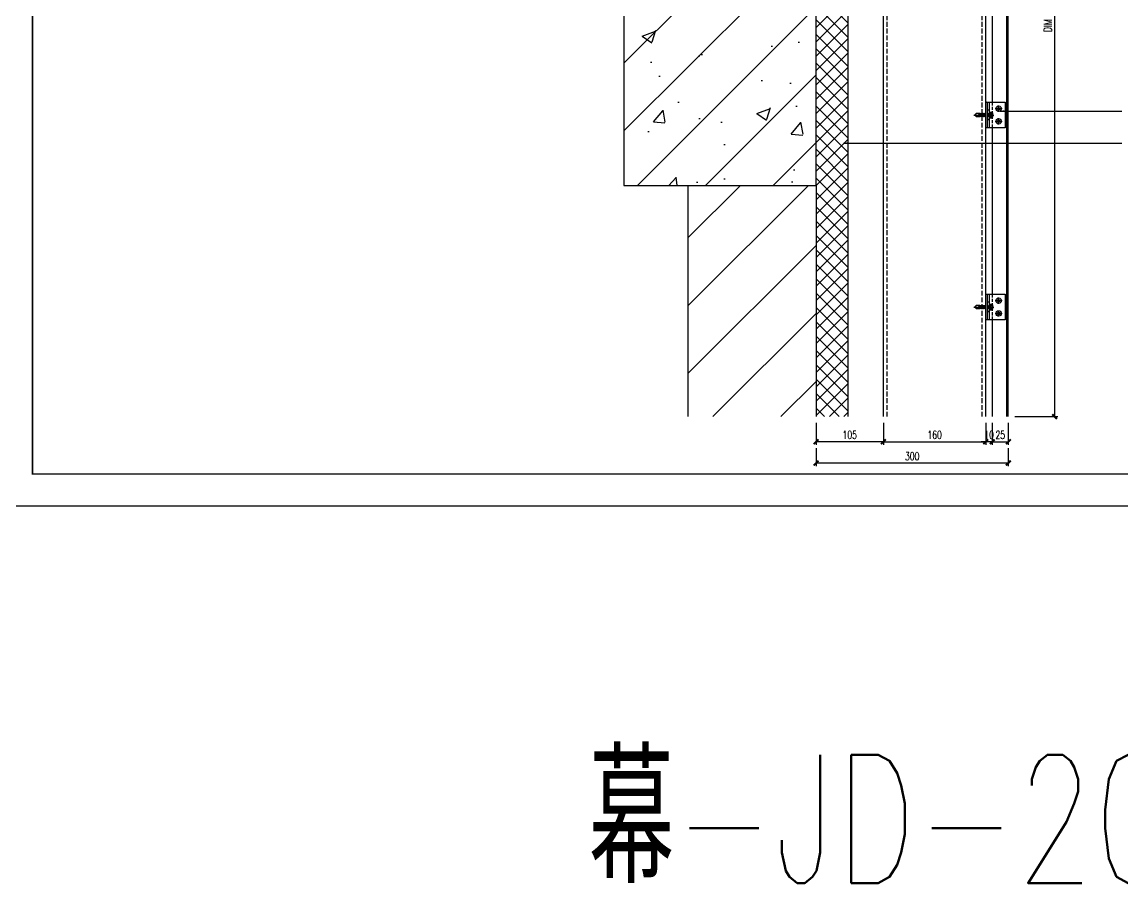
# Model space of a CAD drawing. Extents: x -160106 to 966792, y -663931 to 1550022.
# Drawn here: x -86374 to -84657, y -100191 to -98846 of the extents above; entities that cross this region are included whole.
import ezdxf
from ezdxf.enums import TextEntityAlignment as Align

# ---------------------------------------------------------------- set-up
doc = ezdxf.new("R2010")
doc.units = 0
for name, pattern in [('CENTER', [2, 1.25, -0.25, 0.25, -0.25]), ('ZN-CENTER', [2, 1.25, -0.25, 0.25, -0.25]), ('ZN-DASH', [0.35, 0.25, -0.1])]:
    doc.linetypes.add(name, pattern=pattern)
for name, color, linetype in [('!ZN1-填充-8', 8, 'Continuous'), ('!ZN1-文字-7', 7, 'Continuous'), ('!ZN3-铝板幕墙-3', 3, 'Continuous'), ('!ZN4-辅助材料-1', 1, 'Continuous'), ('!ZN4-配件-11', 11, 'Continuous'), ('!ZN5-钢材投影-40', 40, 'Continuous'), ('!ZN5-铝材投影-112', 112, 'Continuous'), ('!ZN6-虚线-8', 8, 'ZN-DASH'), ('0-cxFrame', 155, 'Continuous'), ('20剖面图$0$AS-COLN', 6, 'Continuous'), ('20剖面图$0$PUB_HATCH', 8, 'Continuous'), ('DIM', 173, 'Continuous')]:
    doc.layers.add(name, color=color, linetype=linetype)
doc.layers.add('0-cxText', color=131, linetype='Continuous', lineweight=25)
doc.styles.add('cx_tuming', font='simhei.ttf')
doc.styles.add('cx_tuqian1', font='')
doc.styles.add('DHTEXT-1', font='ROMANS.shx', dxfattribs={"width": 0.7, "bigfont": 'CHINESE.shx'})
doc.styles.add('ZNTextStyle', font='ROMANS.shx', dxfattribs={"width": 0.7, "bigfont": 'CHINESE.shx'})
doc.styles.add('黑体', font='simhei.ttf', dxfattribs={"height": 12})
doc.styles.get('cx_tuqian1').set_extended_font_data('SimSun')
doc.dimstyles.new('ZN5', dxfattribs={"dimscale": 5, "dimtxt": 2.5, "dimasz": 1.5, "dimexe": 1, "dimexo": 2, "dimgap": 0.9, "dimtad": 1, "dimdec": 0, "dimdsep": 46, "dimtxsty": 'DHTEXT-1', "dimblk": 'ARCHTICK', "dimcen": 2.5, "dimclrd": 173, "dimclre": 173, "dimclrt": 7, "dimazin": 2, "dimtfac": 1, "dimtdec": 0, "dimtix": 1, "dimtmove": 2, "dimatfit": 3, "dimfxl": 0, "dimtolj": 1, "dimtzin": 0, "dimarcsym": 0})

# ---------------------------------------------------------------- blocks, each defined once
blk = doc.blocks.new('铝板16mm胶缝')
at = {"layer": '!ZN1-填充-8'}
h = blk.add_hatch(dxfattribs=at)
h.set_pattern_fill('HONEY', color=256, scale=0.7, angle=-270, style=0)
h.set_pattern_definition([(90, (10097.3199, 185.0233), (-0.9623705, 1.666875), [1.11125, -2.2225]), (210, (10097.3199, 185.0233), (-0.962370845, -1.6668748), [1.11125, -2.2225]), (150, (10097.3199, 185.0233), (-1.924741345, 2e-07), [-2.2225, 1.11125])])
edge = h.paths.add_edge_path()
edge.add_ellipse((-8.5, 14.6), major_axis=(-8, 0), ratio=0.974793, start_angle=0, end_angle=360)
h = blk.add_hatch(dxfattribs=at)
h.set_pattern_fill('ANSI35', color=256, scale=0.5, angle=-270, style=0)
h.set_pattern_definition([(135, (0, 0), (-1.12253, -1.12253), []), (135, (0, 1.1225), (-1.12253, -1.12253), [1.984375, -0.396875, 0, -0.396875])])
edge = h.paths.add_edge_path()
edge.add_line((-0.5, 1.4), (-0.5, 14.6))
edge.add_line((-16.5, 1.4), (-16.5, 14.6))
edge.add_ellipse((-8.5, 14.6), major_axis=(-8, 0), ratio=0.974793, start_angle=0, end_angle=180)
edge.add_arc((-8.5, -14.4), 17.7, 63.1657, 116.8343)
at = {"layer": '!ZN4-辅助材料-1', "ltscale": 0.5}
blk.add_arc((-8.5, -14.4), 17.7, 63.1657, 116.8343, dxfattribs=at)
blk.add_ellipse((-8.5, 14.6), major_axis=(-8, 0), ratio=0.974793, dxfattribs=at)
at = {"layer": 'Defpoints', "ltscale": 0.5}
for p in [(-16.5, -0.6), (-8.5, -0.6), (-0.5, -0.6)]:
    blk.add_point(p, dxfattribs=at)
blk = doc.blocks.new('*U3378')
at = {"color": 0, "linetype": 'ZN-CENTER', "ltscale": 3}
blk.add_line((24, 0), (-7.3, 0), dxfattribs=at)
at = {"ltscale": 10}
for p, q in [((-5.4, -3.5), (-5.4, 3.5)), ((-1, 4.6), (-4.9, 4.6)), ((-1, 2.3), (-4.9, 2.3)), ((-0.6, -5.1), (-0.6, 5.1)), ((-0.2, 5.5), (0, 4.8)), ((0, -4.8), (0, 4.8)), ((0, 2.1), (14.3, 2.1)), ((1.4, 2.7), (2.2, -2.7)), ((3.2, 2.7), (4, -2.7)), ((5, 2.7), (5.8, -2.7)), ((6.8, 2.7), (7.6, -2.7)), ((8.6, 2.7), (9.4, -2.7)), ((10.4, 2.7), (11.2, -2.7)), ((12.2, 2.7), (13, -2.7)), ((-1, -2.3), (-4.9, -2.3)), ((-1, -4.6), (-4.9, -4.6)), ((-0.2, -5.5), (0, -4.8)), ((14.3, -2.1), (0, -2.1))]:
    blk.add_line(p, q, dxfattribs=at)
for points in [[(1.8, -2.1), (1, 2.1), (1.4, 2.7), (1.8, 2.1), (2.6, -2.1), (2.2, -2.7)], [(3.6, -2.1), (2.8, 2.1), (3.2, 2.7), (3.6, 2.1), (4.4, -2.1), (4, -2.7)], [(5.4, -2.1), (4.6, 2.1), (5, 2.7), (5.4, 2.1), (6.2, -2.1), (5.8, -2.7)], [(7.2, -2.1), (6.4, 2.1), (6.8, 2.7), (7.2, 2.1), (8, -2.1), (7.6, -2.7)], [(9, -2.1), (8.2, 2.1), (8.6, 2.7), (9, 2.1), (9.8, -2.1), (9.4, -2.7)], [(10.8, -2.1), (10, 2.1), (10.4, 2.7), (10.8, 2.1), (11.6, -2.1), (11.2, -2.7)], [(12.6, -2.1), (11.8, 2.1), (12.2, 2.7), (12.6, 2.1), (13.4, -2.1), (13, -2.7)]]:
    blk.add_lwpolyline(points, close=True, dxfattribs=at)
for points in [[(14.3, -2.1, -0.414214), (14.4, -2.2), (14.4, -2.3), (20.2, -2.3), (22, -0.3), (22, 0.3), (20.2, 2.3), (14.4, 2.3), (14.4, 2.2, -0.414214), (14.3, 2.1)], [(16.5, -2.3), (16.4, -1.2), (15.8, -1.5, -0.530462), (15, -1.2), (14.8, 0.1, -0.651316), (15.5, 0.5), (16, 0.2), (16.8, 0.7), (22, -0.3, -0.201226), (20.2, 2.3)]]:
    blk.add_lwpolyline(points, format="xyb", dxfattribs=at)
for centre, radius, start, end in [((-3.9, 3.5), 1.58, 133.1736, 226.8264), ((0.1, 0), 5.58, 155.5673, 204.4327), ((0.1, 3.5), 1.58, 133.1736, 226.8264), ((4.1, 0), 5.58, 155.5673, 204.4327), ((7.5, -2.9), 11.3, 132.4922, 138.6064), ((-3.9, -3.5), 1.58, 133.1736, 226.8264), ((0.1, -3.5), 1.58, 133.1736, 226.8264), ((7.5, 2.9), 11.3, 221.3936, 227.5078)]:
    blk.add_arc(centre, radius, start, end, dxfattribs=at)
at = {"layer": 'Defpoints', "color": 0, "ltscale": 10, "style": 'DHTEXT-1', "width": 0.7}
blk.add_text('5.5', height=1, rotation=90, dxfattribs=at).set_placement((-2.5, -0.9), align=Align.CENTER)
blk = doc.blocks.new('铝板连接件1(新规)')
at = {"layer": '!ZN1-填充-8'}
h = blk.add_hatch(dxfattribs=at)
h.set_pattern_fill('NET3', color=256, scale=0.4, angle=180, style=0)
h.set_pattern_definition([(180, (18968.597, 39999.0891), (-1e-15, -1.27), []), (240, (18968.597, 39999.0891), (1.099852263, -0.635), []), (300, (18968.597, 39999.0891), (1.099852263, 0.635), [])])
h.paths.add_polyline_path([(-13.5, 2), (-13.5, 0), (13.5, 0), (13.5, 2)])
at = {"layer": '!ZN4-辅助材料-1', "ltscale": 5}
blk.add_lwpolyline([(-13.5, 2), (-13.5, 0), (13.5, 0), (13.5, 2)], close=True, dxfattribs=at)
at = {"layer": '!ZN5-铝材投影-112'}
for points in [[(11.5, 2), (-13.5, 2), (-13.5, 30), (-10.5, 30), (-10.5, 5), (11.5, 5)], [(-11.5, 2), (13.5, 2), (13.5, 30), (10.5, 30), (10.5, 5), (-11.5, 5)]]:
    blk.add_lwpolyline(points, close=True, dxfattribs=at)
at = {"layer": '!ZN4-配件-11', "color": 1, "rotation": 270}
blk.add_blockref('*U3378', (0, 5), dxfattribs=at)
blk = doc.blocks.new('*U3379')
at = {"color": 0, "linetype": 'CENTER', "ltscale": 3}
blk.add_line((10, 0), (-2.5, 0), dxfattribs=at)
at = {"linetype": 'ByBlock', "lineweight": -2, "ltscale": 10}
for p, q in [((-1.2, -3), (-1.2, 3)), ((0, 4.2), (0, -4.2)), ((5.5, 2), (0, 2)), ((5.5, 2.5), (5.5, -2.5)), ((5.5, -2), (0, -2))]:
    blk.add_line(p, q, dxfattribs=at)
for centre, radius, start, end in [((4.4, 0), 5.96, 160.395, 199.605), ((0, 3), 1.2, 90, 180), ((7, 2.5), 1.5, 348.448, 180), ((16.2, 0), 8, 164.3308, 195.6692), ((6.2, 0), 2.67, 323.2266, 36.7843), ((0, -3), 1.2, 180, 270), ((7, -2.5), 1.5, 180, 11.552)]:
    blk.add_arc(centre, radius, start, end, dxfattribs=at)
at = {"layer": 'Defpoints', "color": 0, "ltscale": 10, "style": 'DHTEXT-1', "width": 0.7}
blk.add_text('D4', height=1, rotation=90, dxfattribs=at).set_placement((7.4, -1.8), align=Align.CENTER)
blk = doc.blocks.new('*U2071')
at = {"layer": '!ZN3-铝板幕墙-3'}
for p, q in [((-13.5, -5), (-1221.1, -5)), ((13.5, -5), (610.1, -5))]:
    blk.add_line(p, q, dxfattribs=at)
for points in [[(-1221.1, -30), (-10, -30, 0.414214), (-8, -28), (-8, -5), (-10.5, -5), (-10.5, -27, -0.414214), (-11, -27.5), (-1221.1, -27.5)], [(610.1, -30), (10, -30, -0.414214), (8, -28), (8, -5), (10.5, -5), (10.5, -27, 0.414214), (11, -27.5), (610.1, -27.5)]]:
    blk.add_lwpolyline(points, format="xyb", dxfattribs=at)
at = {"layer": '!ZN4-辅助材料-1'}
blk.add_blockref('铝板16mm胶缝', (8.5, -29.4), dxfattribs=at)
at = {"layer": '!ZN4-配件-11', "rotation": 180}
blk.add_blockref('铝板连接件1(新规)', (0, 5), dxfattribs=at)
at = {"layer": '!ZN4-配件-11', "color": 1, "xscale": -1}
blk.add_blockref('*U3379', (-8, -16), dxfattribs=at)
at = {"layer": '!ZN4-配件-11', "color": 1}
blk.add_blockref('*U3379', (8, -16), dxfattribs=at)
blk = doc.blocks.new('*U1991')
at = {"color": 0, "linetype": 'ZN-CENTER', "ltscale": 3}
blk.add_line((24, 0), (-7.3, 0), dxfattribs=at)
at = {"ltscale": 10}
for p, q in [((-5.4, -3.5), (-5.4, 3.5)), ((-1, 4.6), (-4.9, 4.6)), ((-1, 2.3), (-4.9, 2.3)), ((-0.6, -5.1), (-0.6, 5.1)), ((-0.2, 5.5), (0, 4.8)), ((0, -4.8), (0, 4.8)), ((0, 2.1), (14.3, 2.1)), ((1.4, 2.7), (2.2, -2.7)), ((3.2, 2.7), (4, -2.7)), ((5, 2.7), (5.8, -2.7)), ((6.8, 2.7), (7.6, -2.7)), ((8.6, 2.7), (9.4, -2.7)), ((10.4, 2.7), (11.2, -2.7)), ((12.2, 2.7), (13, -2.7)), ((-1, -2.3), (-4.9, -2.3)), ((-1, -4.6), (-4.9, -4.6)), ((-0.2, -5.5), (0, -4.8)), ((14.3, -2.1), (0, -2.1))]:
    blk.add_line(p, q, dxfattribs=at)
for points in [[(1.8, -2.1), (1, 2.1), (1.4, 2.7), (1.8, 2.1), (2.6, -2.1), (2.2, -2.7)], [(3.6, -2.1), (2.8, 2.1), (3.2, 2.7), (3.6, 2.1), (4.4, -2.1), (4, -2.7)], [(5.4, -2.1), (4.6, 2.1), (5, 2.7), (5.4, 2.1), (6.2, -2.1), (5.8, -2.7)], [(7.2, -2.1), (6.4, 2.1), (6.8, 2.7), (7.2, 2.1), (8, -2.1), (7.6, -2.7)], [(9, -2.1), (8.2, 2.1), (8.6, 2.7), (9, 2.1), (9.8, -2.1), (9.4, -2.7)], [(10.8, -2.1), (10, 2.1), (10.4, 2.7), (10.8, 2.1), (11.6, -2.1), (11.2, -2.7)], [(12.6, -2.1), (11.8, 2.1), (12.2, 2.7), (12.6, 2.1), (13.4, -2.1), (13, -2.7)]]:
    blk.add_lwpolyline(points, close=True, dxfattribs=at)
for points in [[(14.3, -2.1, -0.414214), (14.4, -2.2), (14.4, -2.3), (20.2, -2.3), (22, -0.3), (22, 0.3), (20.2, 2.3), (14.4, 2.3), (14.4, 2.2, -0.414214), (14.3, 2.1)], [(16.5, -2.3), (16.4, -1.2), (15.8, -1.5, -0.530462), (15, -1.2), (14.8, 0.1, -0.651316), (15.5, 0.5), (16, 0.2), (16.8, 0.7), (22, -0.3, -0.201226), (20.2, 2.3)]]:
    blk.add_lwpolyline(points, format="xyb", dxfattribs=at)
for centre, radius, start, end in [((-3.9, 3.5), 1.58, 133.1736, 226.8264), ((0.1, 0), 5.58, 155.5673, 204.4327), ((0.1, 3.5), 1.58, 133.1736, 226.8264), ((4.1, 0), 5.58, 155.5673, 204.4327), ((7.5, -2.9), 11.3, 132.4922, 138.6064), ((-3.9, -3.5), 1.58, 133.1736, 226.8264), ((0.1, -3.5), 1.58, 133.1736, 226.8264), ((7.5, 2.9), 11.3, 221.3936, 227.5078)]:
    blk.add_arc(centre, radius, start, end, dxfattribs=at)
at = {"layer": 'Defpoints', "color": 0, "ltscale": 10, "style": 'DHTEXT-1', "width": 0.7}
blk.add_text('5.5', height=1, rotation=90, dxfattribs=at).set_placement((-2.5, -0.9), align=Align.CENTER)
blk = doc.blocks.new('*U2070')
at = {"color": 0, "linetype": 'CENTER', "ltscale": 3}
for p, q in [((4.9, 0), (-4.9, 0)), ((0, 4.9), (0, -4.9))]:
    blk.add_line(p, q, dxfattribs=at)
at = {"linetype": 'ByBlock', "ltscale": 10}
for radius in [4.2, 2, 1.23]:
    blk.add_circle((0, 0), radius, dxfattribs=at)
blk = doc.blocks.new('*U2372')
at = {"ltscale": 0.125}
blk.add_wipeout([(-20, -30), (20, -30), (20, -5), (-20, -5)], dxfattribs=at).dxf.layer = '!ZN6-虚线-8'
at = {"layer": '!ZN1-填充-8'}
h = blk.add_hatch(dxfattribs=at)
h.set_pattern_fill('NET3', color=256, scale=0.75, angle=180, style=0)
h.set_pattern_definition([(180, (-1731.706, 294.7402), (-3e-16, -2.38125), []), (240, (-1731.706, 294.7402), (2.062223, -1.190625), []), (300, (-1731.706, 294.7402), (2.062223, 1.190625), [])])
h.paths.add_polyline_path([(20, 0), (-20, 0), (-20, -2), (20, -2)])
at = {"layer": '!ZN5-铝材投影-112'}
blk.add_lwpolyline([(20, -2), (-20, -2), (-20, -30), (20, -30)], close=True, dxfattribs=at)
at = {"layer": '!ZN6-虚线-8', "color": 8, "linetype": 'ZN-DASH', "ltscale": 20}
blk.add_line((-20, -10), (20, -10), dxfattribs=at)
at = {"layer": '!ZN6-虚线-8', "linetype": 'ZN-DASH', "ltscale": 10}
for p, q in [((-7.5, -5), (-7.5, -2)), ((7.5, -5), (7.5, -2))]:
    blk.add_line(p, q, dxfattribs=at)
at = {"layer": '!ZN4-配件-11', "color": 1, "xscale": -1, "rotation": 270}
for name, p in [('*U1991', (0, -5)), ('*U2070', (-10, -20)), ('*U2070', (10, -20))]:
    blk.add_blockref(name, p, dxfattribs=at)
at = {"ltscale": 0.25}
blk.add_wipeout([(20, 0), (20, -2), (-20, -2), (-20, 0)], dxfattribs=at).dxf.layer = '!ZN4-辅助材料-1'
at = {"layer": '!ZN4-辅助材料-1'}
blk.add_lwpolyline([(20, 0), (-20, 0), (-20, -2), (20, -2)], close=True, dxfattribs=at)
at = {"layer": '!ZN5-铝材投影-112', "ltscale": 0.25}
blk.add_line((-20, -5), (20, -5), dxfattribs=at)
blk = doc.blocks.new('TK22.A2 L(Dragon)')
at = {"layer": '0-cxFrame', "color": 7, "const_width": 0.5}
blk.add_lwpolyline([(0, 0), (-594, 0), (-594, 420), (0, 420)], close=True, dxfattribs=at)
at = {"layer": '0-cxFrame', "const_width": 0.5}
blk.add_lwpolyline([(-80, 10), (-574, 10), (-574, 410), (-80, 410)], close=True, dxfattribs=at)
at = {"style": '黑体', "flags": 4}
blk.add_attdef('图幅', text='', height=3.3, dxfattribs=at).set_placement((-40, 3), align=Align.RIGHT)
at = {"layer": '0-cxText', "flags": 4}
for tag, height, style, p in [('建设单位', 3.5, 'cx_tuming', (-45, 240)), ('项目名称', 3.5, 'cx_tuming', (-45, 210)), ('子项名称', 3.5, 'cx_tuming', (-45, 180)), ('工程编号', 3.3, 'cx_tuqian1', (-35, 165)), ('图名1', 3.5, 'cx_tuming', (-45, 87)), ('图名2', 3.5, 'cx_tuming', (-45, 79)), ('图名3', 3.5, 'cx_tuming', (-45, 71)), ('出图日期', 3.3, 'cx_tuqian1', (-39, 60)), ('专业', 3.3, 'cx_tuqian1', (-55, 52)), ('图号', 3.3, 'cx_tuqian1', (-55, 44)), ('版次', 3.3, 'cx_tuqian1', (-20, 44))]:
    blk.add_attdef(tag, text='', height=height, dxfattribs=dict(at, style=style)).set_placement(p, align=Align.MIDDLE)
at = {"layer": 'Defpoints', "color": 6, "flags": 4}
for tag, height, style, p in [('tufu', 3.3, '黑体', (-12, 12)), ('dwfname', 4, 'cx_tuqian1', (-80, 3))]:
    blk.add_attdef(tag, text='', height=height, dxfattribs=dict(at, style=style)).set_placement(p, align=Align.RIGHT)
blk = doc.blocks.new('_ArchTick')
at = {"color": 0, "linetype": 'ByBlock', "const_width": 0.4}
blk.add_lwpolyline([(-0.5, -0.5), (0.5, 0.5)], dxfattribs=at)
blk = doc.blocks.new('*D2100')
at = {"layer": 'Defpoints', "color": 0, "ltscale": 50, "transparency": 16777216}
for p in [(-84859.2, -99462.5), (-84834.2, -99462.5), (-84834.2, -99501.8)]:
    blk.add_point(p, dxfattribs=at)
at = {"layer": 'DIM', "color": 173, "linetype": 'ByBlock', "lineweight": -2, "ltscale": 50, "transparency": 16777216}
for p, q in [((-84859.2, -99472.5), (-84859.2, -99506.8)), ((-84834.2, -99472.5), (-84834.2, -99506.8)), ((-84859.2, -99501.8), (-84834.2, -99501.8))]:
    blk.add_line(p, q, dxfattribs=at)
at = {"layer": 'DIM', "color": 173, "lineweight": -2, "ltscale": 50, "transparency": 16777216, "xscale": 7.5, "yscale": 7.5, "zscale": 7.5, "rotation": 180}
blk.add_blockref('_ArchTick', (-84859.2, -99501.8), dxfattribs=at)
at = {"layer": 'DIM', "color": 173, "lineweight": -2, "ltscale": 50, "transparency": 16777216, "xscale": 7.5, "yscale": 7.5, "zscale": 7.5}
blk.add_blockref('_ArchTick', (-84834.2, -99501.8), dxfattribs=at)
at = {"layer": 'DIM', "color": 7, "ltscale": 50, "transparency": 16777216, "insert": (-84846.7, -99491), "char_height": 12.5, "attachment_point": 5, "style": 'DHTEXT-1'}
blk.add_mtext('\\A1;25', dxfattribs=at)
blk = doc.blocks.new('*D2101')
at = {"layer": 'Defpoints', "color": 0, "ltscale": 50, "transparency": 16777216}
for p in [(-84869.2, -99462.5), (-84859.2, -99462.5), (-84869.2, -99501.8)]:
    blk.add_point(p, dxfattribs=at)
at = {"layer": 'DIM', "color": 173, "linetype": 'ByBlock', "lineweight": -2, "ltscale": 50, "transparency": 16777216}
for p, q in [((-84869.2, -99472.5), (-84869.2, -99506.8)), ((-84859.2, -99472.5), (-84859.2, -99506.8)), ((-84869.2, -99501.8), (-84876.7, -99501.8)), ((-84859.2, -99501.8), (-84869.2, -99501.8)), ((-84859.2, -99501.8), (-84851.7, -99501.8))]:
    blk.add_line(p, q, dxfattribs=at)
at = {"layer": 'DIM', "color": 173, "lineweight": -2, "ltscale": 50, "transparency": 16777216, "xscale": 7.5, "yscale": 7.5, "zscale": 7.5}
blk.add_blockref('_ArchTick', (-84869.2, -99501.8), dxfattribs=at)
at = {"layer": 'DIM', "color": 173, "lineweight": -2, "ltscale": 50, "transparency": 16777216, "xscale": 7.5, "yscale": 7.5, "zscale": 7.5, "rotation": 180}
blk.add_blockref('_ArchTick', (-84859.2, -99501.8), dxfattribs=at)
at = {"layer": 'DIM', "color": 7, "ltscale": 50, "transparency": 16777216, "insert": (-84864.2, -99491), "char_height": 12.5, "attachment_point": 5, "style": 'DHTEXT-1'}
blk.add_mtext('\\A1;10', dxfattribs=at)
blk = doc.blocks.new('*D2102')
at = {"layer": 'Defpoints', "color": 0, "ltscale": 50, "transparency": 16777216}
for p in [(-85029.2, -99462.5), (-84869.2, -99462.5), (-84869.2, -99501.8)]:
    blk.add_point(p, dxfattribs=at)
at = {"layer": 'DIM', "color": 173, "linetype": 'ByBlock', "lineweight": -2, "ltscale": 50, "transparency": 16777216}
for p, q in [((-85029.2, -99472.5), (-85029.2, -99506.8)), ((-84869.2, -99472.5), (-84869.2, -99506.8)), ((-85029.2, -99501.8), (-84869.2, -99501.8))]:
    blk.add_line(p, q, dxfattribs=at)
at = {"layer": 'DIM', "color": 173, "lineweight": -2, "ltscale": 50, "transparency": 16777216, "xscale": 7.5, "yscale": 7.5, "zscale": 7.5, "rotation": 180}
blk.add_blockref('_ArchTick', (-85029.2, -99501.8), dxfattribs=at)
at = {"layer": 'DIM', "color": 173, "lineweight": -2, "ltscale": 50, "transparency": 16777216, "xscale": 7.5, "yscale": 7.5, "zscale": 7.5}
blk.add_blockref('_ArchTick', (-84869.2, -99501.8), dxfattribs=at)
at = {"layer": 'DIM', "color": 7, "ltscale": 50, "transparency": 16777216, "insert": (-84949.2, -99491), "char_height": 12.5, "attachment_point": 5, "style": 'DHTEXT-1'}
blk.add_mtext('\\A1;160', dxfattribs=at)
blk = doc.blocks.new('*D2103')
at = {"layer": 'Defpoints', "color": 0, "ltscale": 50, "transparency": 16777216}
for p in [(-85134.2, -99462.5), (-85029.2, -99462.5), (-85134.2, -99501.8)]:
    blk.add_point(p, dxfattribs=at)
at = {"layer": 'DIM', "color": 173, "linetype": 'ByBlock', "lineweight": -2, "ltscale": 50, "transparency": 16777216}
for p, q in [((-85134.2, -99472.5), (-85134.2, -99506.8)), ((-85029.2, -99472.5), (-85029.2, -99506.8)), ((-85029.2, -99501.8), (-85134.2, -99501.8))]:
    blk.add_line(p, q, dxfattribs=at)
at = {"layer": 'DIM', "color": 173, "lineweight": -2, "ltscale": 50, "transparency": 16777216, "xscale": 7.5, "yscale": 7.5, "zscale": 7.5, "rotation": 180}
blk.add_blockref('_ArchTick', (-85134.2, -99501.8), dxfattribs=at)
at = {"layer": 'DIM', "color": 173, "lineweight": -2, "ltscale": 50, "transparency": 16777216, "xscale": 7.5, "yscale": 7.5, "zscale": 7.5}
blk.add_blockref('_ArchTick', (-85029.2, -99501.8), dxfattribs=at)
at = {"layer": 'DIM', "color": 7, "ltscale": 50, "transparency": 16777216, "insert": (-85081.7, -99491), "char_height": 12.5, "attachment_point": 5, "style": 'DHTEXT-1'}
blk.add_mtext('\\A1;105', dxfattribs=at)
blk = doc.blocks.new('*D2104')
at = {"layer": 'Defpoints', "color": 0, "ltscale": 50, "transparency": 16777216}
for p in [(-85134.2, -99501.8), (-84834.2, -99501.8), (-85134.2, -99535.1)]:
    blk.add_point(p, dxfattribs=at)
at = {"layer": 'DIM', "color": 173, "linetype": 'ByBlock', "lineweight": -2, "ltscale": 50, "transparency": 16777216}
for p, q in [((-85134.2, -99511.8), (-85134.2, -99540.1)), ((-84834.2, -99511.8), (-84834.2, -99540.1)), ((-84834.2, -99535.1), (-85134.2, -99535.1))]:
    blk.add_line(p, q, dxfattribs=at)
at = {"layer": 'DIM', "color": 173, "lineweight": -2, "ltscale": 50, "transparency": 16777216, "xscale": 7.5, "yscale": 7.5, "zscale": 7.5, "rotation": 180}
blk.add_blockref('_ArchTick', (-85134.2, -99535.1), dxfattribs=at)
at = {"layer": 'DIM', "color": 173, "lineweight": -2, "ltscale": 50, "transparency": 16777216, "xscale": 7.5, "yscale": 7.5, "zscale": 7.5}
blk.add_blockref('_ArchTick', (-84834.2, -99535.1), dxfattribs=at)
at = {"layer": 'DIM', "color": 7, "ltscale": 50, "transparency": 16777216, "insert": (-84984.2, -99524.4), "char_height": 12.5, "attachment_point": 5, "style": 'DHTEXT-1'}
blk.add_mtext('\\A1;300', dxfattribs=at)
blk = doc.blocks.new('*D2106')
at = {"layer": 'Defpoints', "color": 0, "ltscale": 50, "transparency": 16777216}
for p in [(-84834.2, -98241.4), (-84834.2, -99462.5), (-84761.9, -99462.5)]:
    blk.add_point(p, dxfattribs=at)
at = {"layer": 'DIM', "color": 173, "linetype": 'ByBlock', "lineweight": -2, "ltscale": 50, "transparency": 16777216}
for p, q in [((-84824.2, -98241.4), (-84756.9, -98241.4)), ((-84761.9, -98241.4), (-84761.9, -99462.5)), ((-84824.2, -99462.5), (-84756.9, -99462.5))]:
    blk.add_line(p, q, dxfattribs=at)
at = {"layer": 'DIM', "color": 173, "lineweight": -2, "ltscale": 50, "transparency": 16777216, "xscale": 7.5, "yscale": 7.5, "zscale": 7.5}
for p, rotation in [((-84761.9, -98241.4), 90), ((-84761.9, -99462.5), 270)]:
    blk.add_blockref('_ArchTick', p, dxfattribs=dict(at, rotation=rotation))
at = {"layer": 'DIM', "color": 7, "ltscale": 50, "transparency": 16777216, "insert": (-84772.7, -98851.9), "char_height": 12.5, "attachment_point": 5, "rotation": 90, "style": 'DHTEXT-1'}
blk.add_mtext('\\A1;DIM', dxfattribs=at)

msp = doc.modelspace()

# ---------------------------------------------------------------- hatches: boundary and pattern name
at = {"layer": '!ZN1-填充-8'}
h = msp.add_hatch(dxfattribs=at)
h.set_pattern_fill('ANSI37', color=256, scale=10, angle=90, style=0)
h.set_pattern_definition([(135, (-84713.086, -102519.443), (-11.22532, -11.22532), []), (225, (-84713.086, -102519.443), (11.22532, -11.22532), [])])
h.paths.add_polyline_path([(-85084.23, -98579.49), (-85134.23, -98579.49), (-85134.23, -99462.47), (-85084.23, -99462.47)])
at = {"layer": '20剖面图$0$PUB_HATCH'}
h = msp.add_hatch(dxfattribs=at)
h.set_pattern_fill('钢筋混凝土', color=256, scale=30, style=0)
h.set_pattern_definition([(45, (1568878.83, -673998.82), (-53.0330086, 53.0330086), []), (50, (1568878.83, -673998.82), (215.178055, -18.82564), [22.5, -247.5]), (355, (1568878.83, -673998.82), (-41.6254, 225.65764), [18, -198]), (100.4514, (1568896.76, -674000.4), (173.552815, 206.831863), [19.122057, -210.342634]), (46.1842, (1568878.83, -673938.82), (320.172315, -49.655704), [33.75, -371.25]), (96.6356, (1568905.5, -673942.96), (280.39881, 292.23536), [28.683086, -315.5139]), (351.1842, (1568878.83, -673938.82), (280.398584, 292.23558), [27, -297]), (21, (1568908.83, -673953.82), (179.072116, -120.785667), [22.5, -247.5]), (326, (1568908.83, -673953.82), (72.9946, 217.545014), [18, -198]), (71.4514, (1568923.75, -673963.89), (252.066789, 96.75915), [19.122057, -210.342634]), (37.5, (1568878.83, -673998.82), (3.6479566, 99.868156), [0, -195.6, 0, -201, 0, -198.75]), (7.5, (1568878.83, -673998.82), (78.920861, 118.3235136), [0, -114.6, 0, -191.1, 0, -75.75]), (327.5, (1568811.93, -673998.82), (160.146731, -6.7664615), [0, -75, 0, -234, 0, -310.5]), (317.5, (1568781.93, -673998.82), (174.955851, 30.031495), [0, -97.5, 0, -155.4, 0, -220.5])])
h.paths.add_polyline_path([(-85434.23, -99101.37), (-85134.23, -99101.37), (-85134.23, -98301.37), (-85434.23, -98301.37)])
h = msp.add_hatch(dxfattribs=at)
h.set_pattern_fill('普通砖', color=256, scale=30, style=0)
h.set_pattern_definition([(45, (1480653.83, -668304.97), (-53.0330298, 53.0330298), [])])
h.paths.add_polyline_path([(-85334.23, -99462.47), (-85134.23, -99462.47), (-85134.23, -99101.37), (-85334.23, -99101.37)])

# ---------------------------------------------------------------- linework, layer by layer
at = {"layer": '!ZN1-填充-8'}
msp.add_lwpolyline([(-85084.23, -99462.47), (-85084.23, -98579.49)], dxfattribs=at)
at = {"layer": '!ZN5-钢材投影-40'}
for points in [[(-85029.23, -99462.47), (-85029.23, -97631.29)], [(-84869.23, -99462.47), (-84869.23, -97631.29)]]:
    msp.add_lwpolyline(points, dxfattribs=at)
at = {"layer": '!ZN6-虚线-8', "ltscale": 30}
for points in [[(-85023.23, -99462.47), (-85023.23, -97631.29)], [(-84875.23, -99462.47), (-84875.23, -97631.29)]]:
    msp.add_lwpolyline(points, dxfattribs=at)
at = {"layer": '20剖面图$0$AS-COLN'}
for p, q in [((-85134.23, -99101.37), (-85134.23, -98301.37)), ((-85434.23, -98421.37), (-85434.23, -99101.37)), ((-85434.23, -99101.37), (-85134.23, -99101.37))]:
    msp.add_line(p, q, dxfattribs=at)
at = {"layer": '20剖面图$0$AS-COLN', "ltscale": 60}
for p, q in [((-85334.23, -99101.37), (-85334.23, -99462.47)), ((-85134.23, -99101.37), (-85134.23, -99462.47))]:
    msp.add_line(p, q, dxfattribs=at)

# ---------------------------------------------------------------- block references
at = {"rotation": 90}
msp.add_blockref('*U2071', (-84864.23, -98241.37), dxfattribs=at)

# ---------------------------------------------------------------- texts
at = {"layer": '!ZN1-文字-7', "ltscale": 20, "style": 'ZNTextStyle', "width": 0.7}
msp.add_text('幕-JD-203', height=200.258, dxfattribs=at).set_placement((-85489.11, -100091.02, 0), align=Align.MIDDLE_LEFT)

# ---------------------------------------------------------------- dimensions: what is measured, and where the dimension line sits
at = {"layer": 'DIM', "ltscale": 50}
for base, p1, p2, picture, middle in [((-85134.23, -99501.75), (-85029.23, -99462.47), (-85134.23, -99462.47), '*D2103', (-85081.73, -99491)), ((-84869.23, -99501.75), (-85029.23, -99462.47), (-84869.23, -99462.47), '*D2102', (-84949.23, -99491)), ((-84869.23, -99501.75), (-84859.23, -99462.47), (-84869.23, -99462.47), '*D2101', (-84864.23, -99491)), ((-84834.23, -99501.75), (-84859.23, -99462.47), (-84834.23, -99462.47), '*D2100', (-84846.73, -99491)), ((-85134.23, -99535.14), (-84834.23, -99501.75), (-85134.23, -99501.75), '*D2104', (-84984.23, -99524.39))]:
    dim = msp.add_linear_dim(base=base, p1=p1, p2=p2, dimstyle='ZN5', dxfattribs=at)
    dim.commit()
    dim.dimension.update_dxf_attribs({"geometry": picture, "text_midpoint": middle})

# ---------------------------------------------------------------- leaders
at = {"layer": 'DIM'}
msp.add_leader([(-85091.63, -99035.11), (-84785.22, -99035.11), (-84656.85, -99035.11)], dimstyle='ZN5', dxfattribs=at)

# ---------------------------------------------------------------- next in the draw order: block references
at = {"xscale": -1, "rotation": 90}
for p in [(-84869.23, -98991.37), (-84869.23, -99291.37)]:
    msp.add_blockref('*U2372', p, dxfattribs=at)

# ---------------------------------------------------------------- next in the draw order: block references
at = {"layer": '0-cxFrame', "xscale": 5, "yscale": 5, "zscale": 5}
msp.add_blockref('TK22.A2 L(Dragon)', (-83487.4, -99602.2), dxfattribs=at)

# ---------------------------------------------------------------- next in the draw order: dimensions: what is measured, and where the dimension line sits
at = {"layer": 'DIM', "ltscale": 50}
dim = msp.add_linear_dim(base=(-84761.93, -99462.47), p1=(-84834.23, -98241.37), p2=(-84834.23, -99462.47), angle=90, text='DIM', dimstyle='ZN5', dxfattribs=at)
dim.commit()
dim.dimension.update_dxf_attribs({"geometry": '*D2106', "text_midpoint": (-84772.68, -98851.92)})

# ---------------------------------------------------------------- next in the draw order: leaders
at = {"layer": 'DIM'}
msp.add_leader([(-84847.61, -98985.11), (-84785.22, -98985.11), (-84656.85, -98985.11)], dimstyle='ZN5', dxfattribs=at)

doc.saveas('drawing.dxf')
